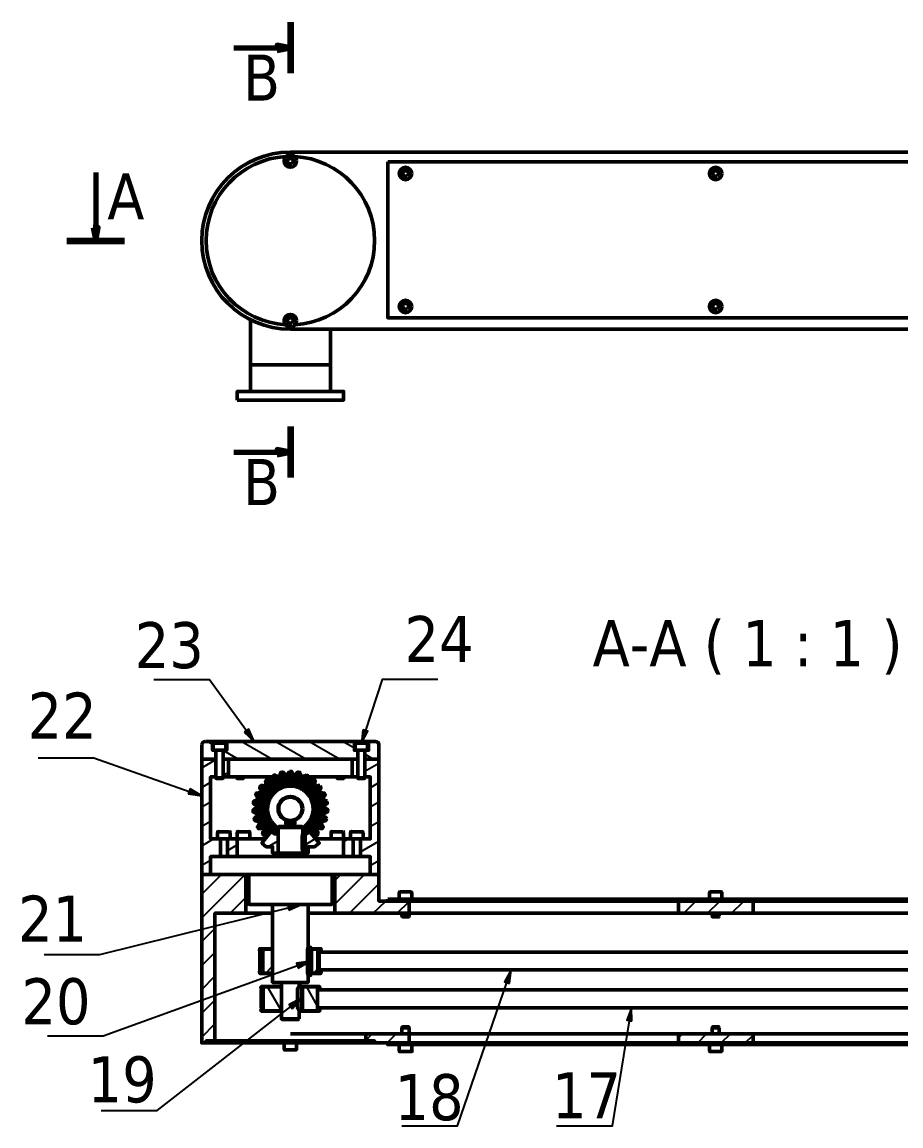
# Model space of a CAD drawing. Header units: millimetres. Extents: x 676 to 1421, y 838 to 1741.
# Drawn here: x 675.9 to 1047.8, y 1269.2 to 1736.3 of the extents above; entities that cross this region are included whole.
import ezdxf

# ---------------------------------------------------------------- set-up
doc = ezdxf.new("R2010")
doc.units = ezdxf.units.MM
for name, color, linetype in [('PDF_Hatch (ISO)', 7, 'Continuous'), ('PDF_Section Line (ISO)', 7, 'Continuous'), ('PDF_Symbol (ISO)', 7, 'Continuous'), ('PDF_Text', 7, 'Continuous'), ('PDF_Visible (ISO)', 7, 'Continuous')]:
    doc.layers.add(name, color=color, linetype=linetype)
doc.styles.add('PDF Tahoma', font='tahoma.ttf')

msp = doc.modelspace()

# ---------------------------------------------------------------- hatches: boundary and pattern name
at = {"layer": 'PDF_Section Line (ISO)', "transparency": 33554559}
for points in [[(783.77, 1724.32), (783.77, 1724.32), (789.48, 1725.47), (783.77, 1726.61)], [(705.91, 1649.32), (705.91, 1649.32), (707.06, 1643.75), (708.06, 1649.32)], [(783.77, 1553.17), (783.77, 1553.17), (789.48, 1554.31), (783.77, 1555.45)]]:
    msp.add_hatch(color=256, dxfattribs=at).paths.add_polyline_path(points)
at = {"layer": 'PDF_Symbol (ISO)', "transparency": 33554559}
for points in [[(769.91, 1435.75), (769.91, 1435.75), (774.05, 1431.89), (771.77, 1437.04)], [(820.05, 1436.75), (820.05, 1436.75), (819.48, 1431.18), (822.19, 1436.18)], [(746.19, 1409.75), (746.19, 1409.75), (751.91, 1408.89), (747.05, 1411.89)], [(788.77, 1360.47), (788.77, 1360.47), (794.05, 1362.89), (788.34, 1362.61)], [(792.77, 1335.89), (792.77, 1335.89), (797.77, 1338.89), (792.05, 1338.04)], [(882.19, 1329.47), (882.19, 1329.47), (882.91, 1335.18), (880.05, 1330.18)], [(790.19, 1318.75), (790.19, 1318.75), (794.05, 1323.18), (788.91, 1320.61)], [(933.91, 1313.47), (933.91, 1313.47), (933.77, 1319.18), (931.77, 1313.89)]]:
    msp.add_hatch(color=256, dxfattribs=at).paths.add_polyline_path(points)

# ---------------------------------------------------------------- linework, layer by layer
at = {"layer": 'PDF_Hatch (ISO)', "lineweight": 25}
for points in [[(756.48, 1430.61), (754.34, 1431.89)], [(781.62, 1424.32), (768.62, 1431.89)], [(795.91, 1424.32), (782.91, 1431.89)], [(810.19, 1424.32), (797.19, 1431.89)], [(816.48, 1429.04), (811.48, 1431.89)], [(753.05, 1424.32), (751.91, 1425.04)], [(767.34, 1424.32), (760.91, 1428.04)], [(824.48, 1424.32), (820.91, 1426.47)], [(751.91, 1420.75), (757.91, 1424.18)], [(820.91, 1419.32), (826.91, 1422.75)], [(760.91, 1417.61), (763.19, 1418.89)], [(816.77, 1416.89), (817.91, 1417.61)], [(751.91, 1412.47), (755.62, 1414.61)], [(823.19, 1412.32), (826.91, 1414.47)], [(751.91, 1404.18), (755.62, 1406.32)], [(823.19, 1404.18), (826.91, 1406.32)], [(751.91, 1396.04), (755.62, 1398.18)], [(823.19, 1395.89), (826.91, 1398.04)], [(751.91, 1387.75), (756.91, 1390.61)], [(762.77, 1385.75), (766.91, 1388.18)], [(779.91, 1387.32), (784.19, 1389.89)], [(795.62, 1388.18), (800.05, 1390.75)], [(811.91, 1389.32), (814.05, 1390.61)], [(819.05, 1385.18), (826.91, 1389.75)], [(758.19, 1383.18), (759.77, 1384.04)], [(815.34, 1383.18), (816.05, 1383.47)], [(751.91, 1379.47), (755.62, 1381.61)], [(823.19, 1379.32), (826.91, 1381.47)], [(751.91, 1357.18), (770.34, 1375.61)], [(751.91, 1367.32), (760.19, 1375.61)], [(808.19, 1363.04), (820.77, 1375.61)], [(808.19, 1373.04), (810.77, 1375.61)], [(814.48, 1359.18), (826.91, 1371.61)], [(763.91, 1359.18), (770.62, 1365.89)], [(824.48, 1359.18), (829.77, 1364.32)], [(834.62, 1359.18), (839.62, 1364.18)], [(842.62, 1364.32), (841.34, 1365.18)], [(856.91, 1364.32), (855.62, 1365.18)], [(871.19, 1364.32), (869.91, 1365.18)], [(885.48, 1364.32), (884.19, 1365.18)], [(899.77, 1364.32), (898.48, 1365.18)], [(914.05, 1364.32), (912.77, 1365.18)], [(928.34, 1364.32), (927.05, 1365.18)], [(942.62, 1364.32), (941.34, 1365.18)], [(956.91, 1364.32), (955.62, 1365.18)], [(955.91, 1359.18), (961.05, 1364.32)], [(965.91, 1359.18), (971.19, 1364.32), (969.91, 1365.18)], [(976.05, 1359.18), (981.34, 1364.32)], [(985.48, 1364.32), (984.19, 1365.18)], [(999.77, 1364.32), (998.48, 1365.18)], [(1014.05, 1364.32), (1012.77, 1365.18)], [(1028.34, 1364.32), (1027.05, 1365.18)], [(1042.62, 1364.32), (1041.34, 1365.18)], [(751.91, 1347.18), (757.48, 1352.75)], [(751.91, 1337.04), (757.48, 1342.61)], [(777.77, 1342.61), (779.05, 1344.04)], [(798.34, 1343.04), (799.34, 1344.04)], [(776.48, 1335.89), (777.19, 1336.32)], [(779.05, 1333.89), (781.91, 1336.75)], [(751.91, 1326.89), (757.48, 1332.61)], [(799.34, 1333.89), (801.05, 1335.75)], [(785.62, 1317.89), (779.77, 1328.04)], [(800.91, 1319.89), (796.34, 1328.04)], [(751.91, 1316.89), (757.48, 1322.47)], [(777.91, 1322.47), (777.05, 1323.32)], [(777.48, 1317.75), (777.05, 1318.47)], [(801.91, 1318.32), (801.77, 1318.47)], [(751.91, 1306.75), (757.48, 1312.32)], [(821.34, 1305.32), (824.05, 1308.18)], [(830.34, 1304.32), (834.19, 1308.18)], [(953.62, 1306.47), (955.34, 1308.18)], [(961.77, 1304.32), (965.48, 1308.18)], [(971.77, 1304.32), (975.62, 1308.18)], [(760.48, 1304.32), (760.05, 1305.18)], [(768.62, 1304.32), (768.19, 1305.18)], [(776.91, 1304.32), (776.48, 1305.18)], [(785.19, 1304.32), (784.77, 1305.18)], [(793.48, 1304.32), (793.05, 1305.18)], [(801.62, 1304.32), (801.19, 1305.18)], [(809.91, 1304.32), (809.48, 1305.18)], [(818.19, 1304.32), (817.77, 1305.18)], [(835.05, 1303.61), (834.62, 1304.32)], [(843.34, 1303.61), (842.91, 1304.32)], [(851.62, 1303.61), (851.19, 1304.32)], [(859.91, 1303.61), (859.48, 1304.32)], [(868.05, 1303.61), (867.62, 1304.32)], [(876.34, 1303.61), (875.91, 1304.32)], [(884.62, 1303.61), (884.19, 1304.32)], [(892.91, 1303.61), (892.48, 1304.32)], [(901.05, 1303.61), (900.62, 1304.32)], [(909.34, 1303.61), (908.91, 1304.32)], [(917.62, 1303.61), (917.19, 1304.32)], [(925.77, 1303.61), (925.34, 1304.32)], [(934.05, 1303.61), (933.62, 1304.32)], [(942.34, 1303.61), (941.91, 1304.32)], [(950.62, 1303.61), (950.19, 1304.32)], [(958.77, 1303.61), (958.34, 1304.32)], [(967.05, 1303.61), (966.62, 1304.32)], [(975.34, 1303.61), (974.91, 1304.32)], [(981.91, 1304.32), (985.19, 1307.61)], [(983.62, 1303.61), (983.19, 1304.32)], [(991.77, 1303.61), (991.34, 1304.32)], [(1000.05, 1303.61), (999.62, 1304.32)], [(1008.34, 1303.61), (1007.91, 1304.32)], [(1016.62, 1303.61), (1016.19, 1304.32)], [(1024.77, 1303.61), (1024.34, 1304.32)], [(1033.05, 1303.61), (1032.62, 1304.32)], [(1041.34, 1303.61), (1040.91, 1304.32)]]:
    msp.add_lwpolyline(points, dxfattribs=at)
at = {"layer": 'PDF_Section Line (ISO)', "lineweight": 120}
for points in [[(789.48, 1736.32), (789.48, 1714.75)], [(694.77, 1643.75), (719.2, 1643.75)], [(789.48, 1565.17), (789.48, 1543.59)]]:
    msp.add_lwpolyline(points, dxfattribs=at)
at = {"layer": 'PDF_Section Line (ISO)', "lineweight": 70}
for points in [[(765.5, 1725.47), (783.77, 1725.47), (789.48, 1725.47)], [(707.06, 1672.62), (707.06, 1649.32), (707.06, 1643.75)], [(765.5, 1554.31), (783.77, 1554.31), (789.48, 1554.31)]]:
    msp.add_lwpolyline(points, dxfattribs=at)
for points in [[(783.77, 1724.32), (789.48, 1725.47), (783.77, 1726.61)], [(705.91, 1649.32), (707.06, 1643.75), (708.06, 1649.32)], [(783.77, 1553.17), (789.48, 1554.31), (783.77, 1555.45)]]:
    msp.add_lwpolyline(points, close=True, dxfattribs=at)
at = {"layer": 'PDF_Symbol (ISO)', "lineweight": 25}
for points in [[(731.62, 1458.04), (755.19, 1458.04), (770.77, 1436.47), (774.05, 1431.89)], [(851.77, 1458.04), (828.19, 1458.04), (821.19, 1436.47), (819.48, 1431.18)], [(682.62, 1424.89), (706.19, 1424.89), (746.62, 1410.75), (751.91, 1408.89)], [(685.19, 1341.75), (708.77, 1341.75), (788.48, 1361.47), (794.05, 1362.89)], [(686.62, 1307.32), (710.19, 1307.32), (792.48, 1337.04), (797.77, 1338.89)], [(836.62, 1269.18), (860.19, 1269.18), (881.05, 1329.89), (882.91, 1335.18)], [(709.34, 1275.75), (733.05, 1275.75), (789.62, 1319.75), (794.05, 1323.18)], [(902.05, 1269.18), (925.77, 1269.18), (932.91, 1313.61), (933.77, 1319.18)]]:
    msp.add_lwpolyline(points, dxfattribs=at)
for points in [[(769.91, 1435.75), (774.05, 1431.89), (771.77, 1437.04)], [(820.05, 1436.75), (819.48, 1431.18), (822.19, 1436.18)], [(746.19, 1409.75), (751.91, 1408.89), (747.05, 1411.89)], [(788.77, 1360.47), (794.05, 1362.89), (788.34, 1362.61)], [(792.77, 1335.89), (797.77, 1338.89), (792.05, 1338.04)], [(882.19, 1329.47), (882.91, 1335.18), (880.05, 1330.18)], [(790.19, 1318.75), (794.05, 1323.18), (788.91, 1320.61)], [(933.91, 1313.47), (933.77, 1319.18), (931.77, 1313.89)]]:
    msp.add_lwpolyline(points, close=True, dxfattribs=at)
at = {"layer": 'PDF_Visible (ISO)', "lineweight": 50}
for points in [[(1196.19, 1685.04), (1113.77, 1685.04), (1110.05, 1681.32), (789.48, 1681.32)], [(772.48, 1610.32), (772.48, 1591.32), (806.34, 1591.32), (806.34, 1606.32)], [(789.48, 1606.32), (1110.05, 1606.32), (1113.77, 1602.47), (1196.19, 1602.47), (1201.91, 1602.47), (1201.91, 1580.04)], [(772.48, 1580.04), (772.48, 1591.32), (806.34, 1591.32), (806.34, 1580.04)], [(751.91, 1430.32), (751.91, 1424.32), (757.91, 1424.32), (757.91, 1428.04), (757.91, 1416.47), (760.91, 1416.47), (760.62, 1416.18), (758.19, 1416.18), (757.91, 1416.47)], [(825.48, 1431.89), (822.48, 1431.89), (822.48, 1428.18), (822.05, 1428.18), (817.91, 1428.18), (816.77, 1428.18), (816.77, 1430.89), (816.77, 1428.18), (816.48, 1428.18), (816.48, 1431.89), (762.48, 1431.89), (762.48, 1428.18), (762.05, 1428.18), (757.91, 1428.18), (756.77, 1428.18), (756.48, 1428.18), (756.48, 1431.89), (753.48, 1431.89)], [(756.48, 1431.89), (762.48, 1431.89)], [(756.77, 1430.89), (756.77, 1428.18)], [(757.05, 1431.18), (761.77, 1431.18)], [(762.05, 1430.89), (762.05, 1428.18)], [(816.48, 1431.89), (822.48, 1431.89)], [(822.05, 1428.18), (822.05, 1430.89), (822.05, 1428.18), (817.91, 1428.18), (816.77, 1428.18)], [(820.91, 1428.04), (820.91, 1416.47), (820.62, 1416.18), (818.19, 1416.18), (817.91, 1416.47), (820.91, 1416.47), (820.62, 1416.18), (818.19, 1416.18), (817.91, 1416.47), (820.91, 1416.47), (820.91, 1428.04), (820.91, 1424.32), (826.91, 1424.32), (826.91, 1430.32)], [(760.91, 1416.47), (760.91, 1428.04), (760.91, 1424.32), (817.91, 1424.32), (817.91, 1428.04), (817.91, 1416.47), (817.91, 1428.04)], [(757.91, 1424.32), (751.91, 1424.32), (751.91, 1375.61), (755.62, 1375.61), (755.62, 1383.18), (811.91, 1383.18), (823.19, 1383.18), (823.19, 1375.61), (826.91, 1375.61), (826.91, 1424.32), (820.91, 1424.32)], [(760.91, 1416.89), (763.19, 1416.89), (763.19, 1424.32), (760.91, 1424.32)], [(817.91, 1424.32), (815.62, 1424.32), (815.62, 1416.89), (817.91, 1416.89)], [(766.91, 1383.18), (766.91, 1390.61), (763.91, 1390.61), (759.77, 1390.61), (758.62, 1390.61), (755.62, 1390.61), (755.62, 1416.89), (757.91, 1416.89)], [(763.19, 1416.89), (781.91, 1416.89)], [(766.77, 1416.89), (766.77, 1416.47), (767.05, 1416.18), (769.34, 1416.18), (769.77, 1416.47), (769.77, 1416.89)], [(766.77, 1416.47), (769.77, 1416.47)], [(783.91, 1416.89), (784.48, 1416.89)], [(794.34, 1416.89), (794.91, 1416.89)], [(797.05, 1416.89), (815.62, 1416.89)], [(809.19, 1416.89), (809.19, 1416.47), (809.48, 1416.18), (811.77, 1416.18), (812.19, 1416.47), (812.19, 1416.89)], [(809.19, 1416.47), (812.19, 1416.47)], [(820.91, 1416.89), (823.19, 1416.89), (823.19, 1390.61), (820.19, 1390.61), (815.91, 1390.61), (814.91, 1390.61), (814.91, 1393.32)], [(791.34, 1398.47), (791.34, 1397.04), (787.48, 1397.04), (787.48, 1398.47)], [(758.62, 1393.32), (758.62, 1390.61)], [(758.91, 1393.61), (763.62, 1393.61)], [(763.91, 1393.32), (763.91, 1390.61)], [(766.91, 1393.32), (766.91, 1390.61), (778.77, 1390.61)], [(767.19, 1393.61), (771.91, 1393.61)], [(772.19, 1393.32), (772.19, 1390.61)], [(784.19, 1395.47), (784.19, 1384.61), (784.19, 1392.75), (782.62, 1392.75), (781.34, 1393.75), (777.34, 1388.89), (779.19, 1387.32), (781.91, 1387.32), (781.91, 1384.61), (783.05, 1384.61)], [(781.34, 1393.75), (781.34, 1393.75)], [(781.62, 1393.61), (781.62, 1393.75), (782.19, 1393.18), (782.77, 1392.75), (782.05, 1393.18), (781.34, 1393.75)], [(781.62, 1393.75), (781.91, 1393.75), (782.62, 1393.18), (783.34, 1392.75)], [(781.77, 1393.75), (783.48, 1395.89), (783.34, 1395.32), (783.34, 1394.75), (782.48, 1393.32), (782.77, 1393.75)], [(783.62, 1392.75), (783.19, 1393.18), (782.77, 1393.75), (783.05, 1393.75), (783.62, 1393.32), (784.19, 1393.04)], [(783.05, 1383.18), (783.05, 1384.61), (784.19, 1384.61), (795.77, 1384.61), (796.91, 1384.61), (796.91, 1387.32), (799.62, 1387.32), (801.62, 1388.89), (797.48, 1393.75), (796.19, 1392.75), (795.48, 1392.75)], [(783.34, 1393.61), (783.91, 1394.47), (784.19, 1394.47)], [(783.91, 1393.18), (784.19, 1393.75)], [(795.34, 1392.89), (794.62, 1392.89), (794.62, 1392.75), (794.48, 1392.32), (794.34, 1391.75), (794.34, 1391.32), (794.34, 1391.04), (794.34, 1387.32), (794.34, 1386.89), (794.34, 1386.47), (794.48, 1385.89), (794.62, 1385.47), (794.62, 1385.32), (795.34, 1385.32)], [(794.62, 1395.47), (794.62, 1392.89)], [(795.62, 1393.47), (795.05, 1394.47), (794.62, 1394.47)], [(795.05, 1393.04), (794.62, 1393.75)], [(794.91, 1393.04), (794.62, 1393.32)], [(797.05, 1393.61), (795.34, 1395.89), (795.48, 1395.32), (795.48, 1394.75), (796.19, 1393.75), (795.91, 1393.75), (795.34, 1393.32), (794.77, 1392.89)], [(796.48, 1393.32), (796.19, 1393.75), (795.91, 1393.18), (795.34, 1392.75)], [(795.62, 1392.75), (796.34, 1393.18), (797.05, 1393.75), (797.19, 1393.75), (797.34, 1393.61)], [(796.05, 1392.75), (796.77, 1393.18), (797.19, 1393.75)], [(797.48, 1393.75), (796.91, 1393.18), (796.19, 1392.75)], [(797.48, 1393.75), (797.48, 1393.75)], [(800.05, 1390.61), (811.91, 1390.61), (811.91, 1393.32)], [(806.62, 1393.32), (806.62, 1390.61)], [(806.91, 1393.61), (811.62, 1393.61)], [(815.19, 1393.61), (819.91, 1393.61)], [(820.19, 1393.32), (820.19, 1390.61)], [(814.91, 1390.61), (811.91, 1390.61), (811.91, 1383.18)], [(823.19, 1383.18), (823.19, 1375.61), (808.19, 1375.61), (755.62, 1375.61), (751.91, 1375.61), (751.91, 1304.32), (753.77, 1304.32), (753.77, 1305.18), (757.48, 1305.18), (757.48, 1359.18), (770.62, 1359.18), (770.62, 1375.61)], [(755.62, 1375.61), (755.62, 1383.18)], [(795.77, 1384.61), (795.77, 1383.18)], [(771.77, 1363.18), (771.77, 1375.47)], [(807.05, 1363.18), (807.05, 1375.47)], [(808.19, 1375.61), (808.19, 1359.18), (839.62, 1359.18), (839.62, 1364.32), (826.91, 1364.32), (826.91, 1375.61), (823.19, 1375.61)], [(835.48, 1367.89), (835.48, 1365.18)], [(835.91, 1368.18), (840.48, 1368.18)], [(840.77, 1367.89), (840.77, 1365.18)], [(966.77, 1367.89), (966.77, 1365.18)], [(967.05, 1368.18), (971.77, 1368.18)], [(972.05, 1367.89), (972.05, 1365.18)], [(772.05, 1362.89), (806.77, 1362.89)], [(781.91, 1362.89), (781.91, 1329.89), (796.91, 1329.89), (796.91, 1332.89)], [(796.91, 1344.89), (796.91, 1362.89)], [(770.62, 1359.18), (781.91, 1359.18)], [(796.91, 1359.18), (808.19, 1359.18)], [(839.62, 1357.89), (839.34, 1357.61), (837.05, 1357.61), (836.62, 1357.89), (839.62, 1357.89), (839.62, 1359.18), (843.48, 1359.18), (949.91, 1359.18), (953.62, 1359.18)], [(836.62, 1359.18), (836.62, 1357.89)], [(967.91, 1359.18), (967.91, 1357.89)], [(970.91, 1359.18), (970.91, 1357.89)], [(985.19, 1359.18), (988.91, 1359.18), (1095.34, 1359.18), (1099.19, 1359.18), (1099.19, 1357.89)], [(777.19, 1343.18), (777.77, 1343.18), (777.77, 1334.61), (777.19, 1334.61), (776.34, 1334.47), (776.48, 1333.75), (777.19, 1333.89), (781.91, 1333.89), (781.91, 1344.04), (777.19, 1344.04), (776.48, 1344.18), (776.34, 1343.47), (777.19, 1343.32)], [(776.48, 1344.18), (781.91, 1344.18)], [(777.19, 1342.75), (777.34, 1342.75)], [(777.34, 1334.61), (777.34, 1343.18)], [(797.77, 1344.89), (796.91, 1344.89), (796.91, 1344.75), (796.77, 1344.47), (796.77, 1344.18), (796.62, 1343.89), (796.62, 1343.47), (796.62, 1343.04), (796.62, 1342.61), (796.62, 1335.18), (796.62, 1334.75), (796.62, 1334.32), (796.62, 1333.89), (796.77, 1333.61), (796.77, 1333.32), (796.91, 1333.04), (796.91, 1332.89), (797.77, 1332.89)], [(798.05, 1344.18), (802.34, 1344.18)], [(798.05, 1344.04), (798.34, 1344.04)], [(801.77, 1343.32), (802.48, 1343.47), (802.34, 1344.18), (801.62, 1344.04), (798.34, 1344.04), (798.34, 1333.89), (801.62, 1333.89), (802.34, 1333.75), (802.48, 1334.47), (801.77, 1334.61)], [(1230.91, 1342.75), (801.62, 1342.75)], [(776.48, 1333.75), (781.91, 1333.75)], [(777.19, 1335.18), (777.34, 1335.18)], [(798.34, 1333.89), (798.05, 1333.89)], [(798.05, 1333.75), (802.34, 1333.75)], [(1230.91, 1335.18), (801.62, 1335.18)], [(777.77, 1318.61), (776.91, 1318.47), (777.05, 1317.75), (777.91, 1317.89), (785.62, 1317.89), (785.62, 1328.04), (777.91, 1328.04), (777.05, 1328.18), (776.91, 1327.47), (777.77, 1327.32)], [(777.05, 1328.18), (785.62, 1328.18)], [(777.91, 1327.32), (777.91, 1318.61)], [(785.62, 1329.89), (785.62, 1314.47)], [(794.05, 1328.32), (793.19, 1328.32), (793.05, 1328.18), (792.91, 1328.04), (792.77, 1327.75), (792.62, 1327.47), (792.48, 1327.04), (792.48, 1326.61), (792.48, 1326.18), (792.48, 1320.18), (792.48, 1319.75), (792.48, 1319.32), (792.62, 1318.89), (792.77, 1318.61), (792.91, 1318.32), (793.05, 1318.04), (793.19, 1317.89), (794.05, 1317.89), (794.34, 1318.18), (794.34, 1320.18), (794.34, 1326.18), (794.34, 1328.04), (794.48, 1328.04)], [(793.19, 1329.89), (793.19, 1328.32)], [(794.48, 1317.89), (794.05, 1317.89), (794.05, 1320.18), (794.05, 1326.18), (794.05, 1328.32), (794.34, 1328.04)], [(794.19, 1328.18), (801.77, 1328.18)], [(801.05, 1327.32), (801.91, 1327.47), (801.77, 1328.18), (800.91, 1328.04), (794.48, 1328.04), (794.48, 1317.89), (800.91, 1317.89), (801.77, 1317.75), (801.91, 1318.47), (801.05, 1318.61)], [(800.91, 1318.61), (800.91, 1327.32)], [(800.91, 1326.75), (1143.48, 1326.75)], [(777.05, 1317.75), (785.62, 1317.75)], [(793.19, 1317.89), (793.19, 1314.47)], [(793.19, 1317.75), (801.77, 1317.75)], [(800.91, 1319.18), (1143.48, 1319.18)], [(789.48, 1308.18), (821.34, 1308.18)], [(839.62, 1310.75), (839.34, 1311.18), (837.05, 1311.18), (836.62, 1310.75), (839.62, 1310.75), (839.62, 1308.18), (843.48, 1308.18), (949.91, 1308.18), (953.62, 1308.18)], [(836.62, 1308.18), (836.62, 1310.75)], [(967.91, 1308.18), (967.91, 1310.75)], [(970.91, 1308.18), (970.91, 1310.75)], [(985.19, 1308.18), (988.91, 1308.18), (1095.34, 1308.18), (1099.19, 1308.18), (1099.19, 1310.75)], [(786.77, 1301.75), (786.77, 1304.32)], [(792.05, 1301.75), (792.05, 1304.32)], [(835.48, 1300.89), (835.48, 1303.61)], [(840.77, 1300.89), (840.77, 1303.61)], [(966.77, 1300.89), (966.77, 1303.61)], [(972.05, 1300.89), (972.05, 1303.61)], [(787.05, 1301.32), (791.77, 1301.32)], [(835.91, 1300.61), (840.48, 1300.61)], [(967.05, 1300.61), (971.77, 1300.61)]]:
    msp.add_lwpolyline(points, dxfattribs=at)
for points in [[(787.52, 1679.42, 0.948339), (787.52, 1608.23, -0.948339)], [(791.29, 1608.23, 0.948339), (791.3, 1679.42, -0.948339)], [(817.12, 1431.18, 0.414217), (816.77, 1430.82, -0.414217)], [(822.05, 1430.82, 0.414228), (821.69, 1431.18, -0.414228)], [(817.91, 1428.11, 0.414239), (817.84, 1428.18, -0.414239)], [(820.98, 1428.18, 0.41425), (820.91, 1428.11, -0.41425)]]:
    msp.add_lwpolyline(points, format="xyb", close=True, dxfattribs=at)
for points in [[(790.05, 1676.32), (788.77, 1676.32), (788.05, 1677.47), (788.77, 1678.61), (790.05, 1678.61), (790.77, 1677.47)], [(830.62, 1677.18), (830.62, 1611.18), (1108.19, 1611.18), (1108.19, 1677.18)], [(838.77, 1671.18), (837.48, 1671.18), (836.91, 1672.32), (837.48, 1673.32), (838.77, 1673.32), (839.48, 1672.32)], [(970.05, 1671.18), (968.77, 1671.18), (968.05, 1672.32), (968.77, 1673.32), (970.05, 1673.32), (970.77, 1672.32)], [(838.77, 1614.89), (837.48, 1614.89), (836.91, 1616.04), (837.48, 1617.18), (838.77, 1617.18), (839.48, 1616.04)], [(970.05, 1614.89), (968.77, 1614.89), (968.05, 1616.04), (968.77, 1617.18), (970.05, 1617.18), (970.77, 1616.04)], [(790.05, 1608.89), (788.77, 1608.89), (788.05, 1610.04), (788.77, 1611.18), (790.05, 1611.18), (790.77, 1610.04)], [(766.91, 1576.32), (766.91, 1580.04), (811.91, 1580.04), (811.91, 1576.32)], [(821.77, 1431.18), (817.05, 1431.18)], [(782.91, 1411.61), (783.34, 1411.47), (783.91, 1411.18), (781.19, 1415.18), (780.34, 1415.47), (779.62, 1415.75)], [(781.91, 1417.32), (784.48, 1412.75), (784.34, 1412.18), (784.48, 1411.61), (781.91, 1415.61), (781.77, 1416.47)], [(784.91, 1412.89), (785.48, 1412.61), (785.91, 1412.32), (784.05, 1416.75), (783.48, 1417.32), (782.62, 1417.75)], [(786.48, 1412.47), (784.91, 1417.04), (785.05, 1417.89), (785.34, 1418.75), (786.77, 1413.61), (786.48, 1413.04)], [(787.19, 1413.75), (787.62, 1413.32), (788.05, 1412.89), (787.34, 1417.61), (786.77, 1418.32), (786.19, 1418.89)], [(789.05, 1419.18), (789.19, 1413.89), (788.77, 1413.47), (788.62, 1412.89), (788.19, 1417.75), (788.48, 1418.47)], [(789.77, 1413.89), (790.05, 1413.47), (790.19, 1412.89), (790.62, 1417.75), (790.34, 1418.47), (789.91, 1419.18)], [(790.91, 1412.89), (791.62, 1417.61), (792.05, 1418.32), (792.62, 1418.89), (791.62, 1413.75), (791.19, 1413.32)], [(792.19, 1413.61), (792.34, 1413.04), (792.34, 1412.47), (793.91, 1417.04), (793.77, 1417.89), (793.48, 1418.75)], [(796.19, 1417.75), (793.91, 1412.89), (793.34, 1412.61), (793.05, 1412.32), (794.77, 1416.75), (795.34, 1417.32)], [(794.48, 1412.75), (794.48, 1412.18), (794.48, 1411.61), (796.91, 1415.61), (797.05, 1416.47), (796.91, 1417.32)], [(794.91, 1411.18), (797.77, 1415.18), (798.48, 1415.47), (799.34, 1415.75), (796.05, 1411.61), (795.48, 1411.47)], [(780.77, 1409.47), (776.48, 1412.47), (776.77, 1411.61), (777.19, 1411.04), (781.34, 1408.47), (781.05, 1408.89)], [(781.05, 1409.89), (776.91, 1413.18), (777.91, 1413.18), (778.62, 1412.89), (782.19, 1409.75), (781.77, 1409.89)], [(782.62, 1410.18), (779.34, 1413.61), (779.05, 1414.32), (778.91, 1415.18), (782.48, 1411.32), (782.48, 1410.75)], [(796.48, 1411.32), (796.34, 1410.75), (796.19, 1410.18), (799.48, 1413.61), (799.77, 1414.32), (799.91, 1415.18)], [(801.91, 1413.18), (797.77, 1409.89), (797.19, 1409.89), (796.62, 1409.75), (800.19, 1412.89), (801.05, 1413.18)], [(798.05, 1409.47), (797.91, 1408.89), (797.62, 1408.47), (801.62, 1411.04), (802.05, 1411.61), (802.34, 1412.47)], [(779.05, 1405.47), (773.91, 1406.61), (774.77, 1406.89), (775.48, 1407.04), (780.19, 1405.89), (779.62, 1405.75)], [(780.34, 1406.47), (779.91, 1406.75), (779.62, 1407.32), (774.77, 1409.32), (775.19, 1408.47), (775.77, 1407.89)], [(779.77, 1407.75), (775.05, 1410.04), (775.91, 1410.18), (776.77, 1410.18), (780.91, 1407.89), (780.48, 1407.89)], [(797.91, 1407.89), (802.05, 1410.18), (802.91, 1410.18), (803.77, 1410.04), (799.05, 1407.75), (798.48, 1407.89)], [(799.19, 1407.32), (798.91, 1406.75), (798.48, 1406.47), (803.05, 1407.89), (803.62, 1408.47), (804.19, 1409.32)], [(804.91, 1406.61), (799.77, 1405.47), (799.19, 1405.75), (798.62, 1405.89), (803.34, 1407.04), (804.19, 1406.89)], [(778.91, 1403.04), (773.62, 1402.89), (774.34, 1403.47), (775.05, 1403.75), (779.77, 1403.61), (779.34, 1403.32)], [(779.91, 1402.04), (779.34, 1402.18), (778.91, 1402.47), (773.62, 1402.04), (774.34, 1401.61), (775.19, 1401.32)], [(778.91, 1404.89), (773.77, 1405.75), (774.34, 1405.18), (775.05, 1404.75), (779.91, 1404.18), (779.34, 1404.47)], [(779.19, 1400.61), (774.05, 1399.18), (774.62, 1399.89), (775.34, 1400.47), (780.05, 1401.47), (779.62, 1401.04)], [(804.77, 1399.18), (799.62, 1400.61), (799.19, 1401.04), (798.77, 1401.47), (803.48, 1400.47), (804.19, 1399.89)], [(799.91, 1404.89), (799.48, 1404.47), (798.91, 1404.18), (803.77, 1404.75), (804.48, 1405.18), (805.05, 1405.75)], [(799.91, 1402.47), (799.48, 1402.18), (798.91, 1402.04), (803.62, 1401.32), (804.48, 1401.61), (805.19, 1402.04)], [(799.05, 1403.61), (803.77, 1403.75), (804.62, 1403.47), (805.34, 1402.89), (800.05, 1403.04), (799.48, 1403.32)], [(779.34, 1400.04), (774.34, 1398.47), (775.19, 1398.18), (776.05, 1398.18), (780.48, 1399.89), (779.91, 1399.89)], [(780.19, 1398.32), (775.48, 1395.75), (775.91, 1396.61), (776.34, 1397.18), (780.77, 1399.32), (780.34, 1398.89)], [(781.48, 1397.89), (781.05, 1397.75), (780.48, 1397.89), (775.91, 1395.04), (776.77, 1395.04), (777.62, 1395.18)], [(781.48, 1396.32), (777.62, 1392.75), (777.77, 1393.61), (778.19, 1394.47), (781.91, 1397.47), (781.62, 1396.89)], [(791.34, 1397.47), (791.05, 1397.18), (787.91, 1397.18), (787.48, 1397.47)], [(801.19, 1392.75), (797.34, 1396.32), (797.19, 1396.89), (796.91, 1397.47), (800.62, 1394.47), (801.05, 1393.61)], [(798.48, 1397.89), (797.91, 1397.75), (797.34, 1397.89), (801.19, 1395.18), (802.05, 1395.04), (802.91, 1395.04)], [(798.05, 1399.32), (802.48, 1397.18), (802.91, 1396.61), (803.34, 1395.75), (798.77, 1398.32), (798.48, 1398.89)], [(799.48, 1400.04), (798.91, 1399.89), (798.34, 1399.89), (802.77, 1398.18), (803.62, 1398.18), (804.48, 1398.47)], [(781.91, 1395.89), (778.19, 1392.18), (779.05, 1392.32), (779.77, 1392.61), (783.05, 1396.18), (782.48, 1396.04)], [(794.62, 1395.47), (794.34, 1395.89), (784.48, 1395.89), (784.19, 1395.47)], [(795.62, 1392.61), (795.62, 1391.04), (795.62, 1387.32), (795.62, 1385.75), (795.34, 1385.32), (795.34, 1387.32), (795.34, 1391.04), (795.34, 1392.89)], [(796.91, 1395.89), (800.62, 1392.18), (799.77, 1392.32), (799.05, 1392.61), (795.77, 1396.18), (796.34, 1396.04)], [(759.77, 1383.18), (759.77, 1390.61)], [(762.77, 1383.18), (762.77, 1390.61)], [(816.05, 1383.18), (816.05, 1390.61)], [(819.05, 1383.18), (819.05, 1390.61)], [(794.62, 1384.61), (794.62, 1385.32)], [(830.62, 1365.18), (830.62, 1364.32), (1108.19, 1364.32), (1108.19, 1365.18)], [(985.19, 1364.32), (953.62, 1364.32), (953.62, 1359.18), (985.19, 1359.18)], [(970.91, 1357.89), (970.62, 1357.61), (968.19, 1357.61), (967.91, 1357.89)], [(777.19, 1342.75), (776.48, 1342.75), (776.48, 1335.18), (777.19, 1335.18)], [(798.05, 1335.18), (798.05, 1333.18), (797.77, 1332.89), (797.77, 1335.18), (797.77, 1342.61), (797.77, 1344.89), (798.05, 1344.61), (798.05, 1342.61)], [(801.62, 1334.61), (801.05, 1334.61), (801.05, 1343.18), (801.62, 1343.18)], [(777.05, 1319.18), (777.91, 1319.18), (777.91, 1326.75), (777.05, 1326.75)], [(793.19, 1314.47), (792.77, 1314.18), (786.05, 1314.18), (785.62, 1314.47)], [(821.34, 1305.18), (825.05, 1305.18), (825.05, 1304.32), (839.62, 1304.32), (839.62, 1308.18), (821.34, 1308.18)], [(985.19, 1308.18), (953.62, 1308.18), (953.62, 1304.32), (985.19, 1304.32)], [(970.91, 1310.75), (970.62, 1311.18), (968.19, 1311.18), (967.91, 1310.75)], [(825.05, 1304.32), (825.05, 1305.18), (753.77, 1305.18), (753.77, 1304.32)], [(830.62, 1304.32), (830.62, 1303.61), (1108.19, 1303.61), (1108.19, 1304.32)]]:
    msp.add_lwpolyline(points, close=True, dxfattribs=at)
msp.add_lwpolyline([(794.69, 1395.33, 0.021476), (795.36, 1395.81, 0.016446), (795.85, 1396.22, 0.041754), (796.95, 1397.38, 0.016446), (797.33, 1397.89, 0.041754), (798.13, 1399.29, 0.016446), (798.38, 1399.87, 0.041754), (798.84, 1401.41, 0.016446), (798.95, 1402.03, 0.041754), (799.05, 1403.64, 0.016446), (799.01, 1404.27, 0.041754), (798.73, 1405.86, 0.016446), (798.55, 1406.46, 0.041754), (797.91, 1407.94, 0.016446), (797.6, 1408.49, 0.041754), (796.64, 1409.78, 0.016446), (796.2, 1410.24, 0.041754), (794.97, 1411.27, 0.016446), (794.44, 1411.62, 0.041754), (793, 1412.34, 0.016446), (792.41, 1412.56, 0.041754), (790.84, 1412.93, 0.016446), (790.21, 1413, 0.041754), (788.61, 1413, 0.016446), (787.98, 1412.93, 0.041754), (786.41, 1412.56, 0.016446), (785.82, 1412.34, 0.041754), (784.38, 1411.62, 0.016446), (783.85, 1411.27, 0.041754), (782.62, 1410.24, 0.016446), (782.18, 1409.78, 0.041754), (781.22, 1408.49, 0.016446), (780.9, 1407.94, 0.041754), (780.27, 1406.46, 0.016446), (780.09, 1405.86, 0.041754), (779.81, 1404.27, 0.016446), (779.77, 1403.64, 0.041754), (779.86, 1402.03, 0.016446), (779.97, 1401.41, 0.041754), (780.43, 1399.87, 0.016446), (780.68, 1399.29, 0.041754), (781.49, 1397.89, 0.016446), (781.87, 1397.39, 0.041754), (782.97, 1396.22, 0.016446), (783.46, 1395.81, 0.021476), (784.13, 1395.33)], format="xyb", dxfattribs=at)
for centre, radius in [((789.41, 1677.54), 2.64), ((838.12, 1672.25), 2.64), ((969.41, 1672.25), 2.64), ((838.12, 1615.97), 2.64), ((969.41, 1615.97), 2.64), ((789.41, 1609.97), 2.64), ((789.41, 1403.39), 5.21), ((789.41, 1403.39), 4.93)]:
    msp.add_circle(centre, radius, dxfattribs=at)
for centre, radius, start, end in [((789.41, 1643.82), 37.5, 90, 269.9945), ((753.41, 1430.39), 1.5, 89.9999, 180.0001), ((757.12, 1430.82), 0.357, 89.9997, 180.0003), ((761.69, 1430.82), 0.357, 359.9996, 89.9985), ((825.41, 1430.39), 1.5, 359.9938, 89.994), ((757.84, 1428.11), 0.0714, 0.0137, 90.0054), ((760.98, 1428.11), 0.0714, 89.9964, 180.0036), ((789.41, 1403.39), 15.79, 128.4747, 131.5225), ((789.41, 1403.4), 14.36, 121.4482, 125.217), ((789.41, 1403.39), 15.79, 115.1365, 118.1844), ((789.41, 1403.4), 14.36, 108.1112, 111.88), ((789.41, 1403.39), 15.79, 101.8049, 104.8527), ((789.41, 1403.4), 14.36, 94.7788, 98.5475), ((789.41, 1403.39), 15.79, 88.4727, 91.5206), ((789.41, 1403.4), 14.36, 81.4465, 85.2153), ((789.41, 1403.39), 15.79, 75.1413, 78.1892), ((789.41, 1403.4), 14.36, 68.1149, 71.8836), ((789.41, 1403.39), 15.79, 61.8093, 64.8572), ((789.41, 1403.4), 14.36, 54.7775, 58.5463), ((789.41, 1403.39), 15.79, 48.4717, 51.5196), ((789.41, 1403.39), 15.79, 141.8059, 144.8538), ((789.41, 1403.4), 14.36, 148.1116, 151.8803), ((789.41, 1403.4), 14.36, 134.7803, 138.549), ((789.41, 1403.39), 10.5, 128.4741, 131.5226), ((789.41, 1403.39), 10.5, 115.136, 118.1845), ((789.41, 1403.39), 10.5, 101.8043, 104.8528), ((789.41, 1403.39), 10.5, 88.4722, 91.5207), ((789.41, 1403.39), 10.5, 75.1407, 78.1892), ((789.41, 1403.39), 10.5, 61.8088, 64.8572), ((789.41, 1403.39), 10.5, 48.4712, 51.5196), ((789.41, 1403.4), 14.36, 41.4459, 45.2146), ((789.41, 1403.4), 14.36, 28.1144, 31.8832), ((789.41, 1403.39), 15.79, 35.1403, 38.1881), ((789.41, 1403.39), 15.79, 168.4705, 171.5184), ((789.41, 1403.39), 15.79, 155.1378, 158.1857), ((789.41, 1403.4), 14.36, 161.4434, 165.2122), ((789.41, 1403.39), 10.5, 155.1373, 158.1857), ((789.41, 1403.39), 10.5, 141.8054, 144.8538), ((789.41, 1403.39), 10.5, 35.1397, 38.1882), ((789.41, 1403.39), 10.5, 21.8081, 24.8566), ((789.41, 1403.4), 14.36, 14.7817, 18.5505), ((789.4, 1403.39), 15.79, 21.8087, 24.8565), ((789.4, 1403.39), 15.79, 8.4757, 11.5236), ((789.41, 1403.39), 15.79, 181.8077, 184.8556), ((789.41, 1403.39), 14.36, 174.7758, 178.5445), ((789.41, 1403.39), 10.5, 181.8072, 184.8556), ((789.41, 1403.39), 10.5, 168.47, 171.5185), ((789.41, 1403.39), 10.5, 8.4752, 11.5236), ((789.41, 1403.39), 10.5, 355.1329, 358.1814), ((789.41, 1403.39), 14.36, 1.4503, 5.219), ((789.4, 1403.39), 15.79, 355.1335, 358.1813), ((789.41, 1403.4), 15.79, 195.139, 198.1869), ((789.41, 1403.39), 14.36, 188.1129, 191.8816), ((789.41, 1403.39), 14.36, 201.4451, 205.2139), ((789.41, 1403.39), 10.5, 195.1385, 198.1869), ((789.41, 1403.39), 10.5, 208.4708, 211.5192), ((789.41, 1403.4), 6.36, 252.8886, 261.1935), ((789.41, 1403.4), 6.36, 278.7949, 287.0998), ((789.41, 1403.4), 10.5, 328.4685, 331.5169), ((789.41, 1403.39), 10.5, 341.8009, 344.8494), ((789.41, 1403.39), 14.36, 334.7751, 338.5439), ((789.41, 1403.39), 14.36, 348.1068, 351.8756), ((789.4, 1403.4), 15.79, 341.8014, 344.8493), ((758.98, 1393.39), 0.357, 89.9997, 180.0003), ((763.69, 1393.39), 0.357, 359.9996, 89.9985), ((767.27, 1393.39), 0.357, 89.9997, 180.0003), ((771.84, 1393.39), 0.357, 359.9983, 89.9998), ((789.41, 1403.4), 15.79, 208.4713, 211.5192), ((789.41, 1403.39), 14.36, 214.7769, 218.5456), ((789.41, 1403.4), 15.79, 221.8031, 224.851), ((789.4, 1403.38), 14.34, 228.1086, 230.0607), ((789.41, 1403.4), 10.5, 221.8026, 224.851), ((789.41, 1403.4), 10.5, 235.1341, 238.1825), ((789.41, 1403.4), 10.5, 301.8054, 304.8539), ((789.41, 1403.4), 10.5, 315.137, 318.1854), ((789.42, 1403.38), 14.34, 309.9291, 311.8812), ((789.41, 1403.4), 15.79, 315.1375, 318.1854), ((789.41, 1403.39), 14.36, 321.4426, 325.2114), ((789.4, 1403.4), 15.79, 328.469, 331.5169), ((806.98, 1393.39), 0.357, 89.9997, 180.0003), ((811.69, 1393.39), 0.357, 0, 90), ((815.27, 1393.39), 0.357, 89.9997, 180.0003), ((819.84, 1393.39), 0.357, 359.9991, 89.997), ((759.69, 1390.54), 0.0714, 359.9903, 89.9974), ((762.84, 1390.54), 0.0714, 89.9964, 180.0036), ((815.98, 1390.54), 0.0715, 0.0015, 89.9787), ((819.12, 1390.54), 0.0714, 89.9964, 180.0036), ((771.98, 1375.39), 0.214, 89.9992, 180.0008), ((806.84, 1375.39), 0.214, 359.9995, 89.9939), ((835.84, 1367.82), 0.357, 89.9997, 180.0003), ((840.55, 1367.82), 0.357, 0, 89.9999), ((967.12, 1367.82), 0.357, 89.9997, 180.0003), ((971.69, 1367.82), 0.357, 359.9967, 89.9994), ((771.98, 1363.11), 0.214, 179.993, 269.9947), ((806.84, 1363.11), 0.214, 269.993, 359.9947), ((777.27, 1343.97), 0.786, 259.9969, 269.992), ((801.55, 1343.97), 0.786, 269.9941, 279.9892), ((777.27, 1333.82), 0.786, 90.0002, 99.9954), ((801.55, 1333.82), 0.786, 79.9969, 89.992), ((777.84, 1327.97), 0.786, 259.9969, 269.992), ((800.98, 1327.97), 0.786, 269.9941, 279.9892), ((777.84, 1317.82), 0.786, 90.0002, 99.9954), ((800.98, 1317.82), 0.786, 79.9969, 89.992), ((787.12, 1301.68), 0.357, 179.9936, 269.9942), ((791.69, 1301.68), 0.357, 269.9936, 359.9942), ((835.84, 1300.97), 0.357, 179.9936, 269.9942), ((840.55, 1300.97), 0.357, 269.9936, 359.9942), ((967.12, 1300.97), 0.357, 179.9936, 269.9942), ((971.69, 1300.97), 0.357, 269.9936, 359.9942)]:
    msp.add_arc(centre, radius, start, end, dxfattribs=at)

# ---------------------------------------------------------------- texts
at = {"layer": 'PDF_Text', "attachment_point": 4, "style": 'PDF Tahoma'}
for s, insert, char_height in [('B', (769.29, 1712.83), 19.48), ('A', (711.93, 1662.53), 19.48), ('B', (769.29, 1541.67), 19.48), ('23', (723.55, 1472.46), 19.475), ('24', (837.72, 1475.25), 19.475), ('A-A ( 1 : 1 )', (917.32, 1471.72), 19.48), ('22', (678.21, 1442.84), 19.475), ('21', (674.18, 1356.91), 19.475), ('20', (675.61, 1321.75), 19.475), ('19', (703.6, 1288.71), 19.475), ('18', (833.49, 1281.17), 19.475), ('17', (900.14, 1282.11), 19.475)]:
    msp.add_mtext(s, dxfattribs=dict(at, insert=insert, char_height=char_height))

doc.saveas('drawing.dxf')
